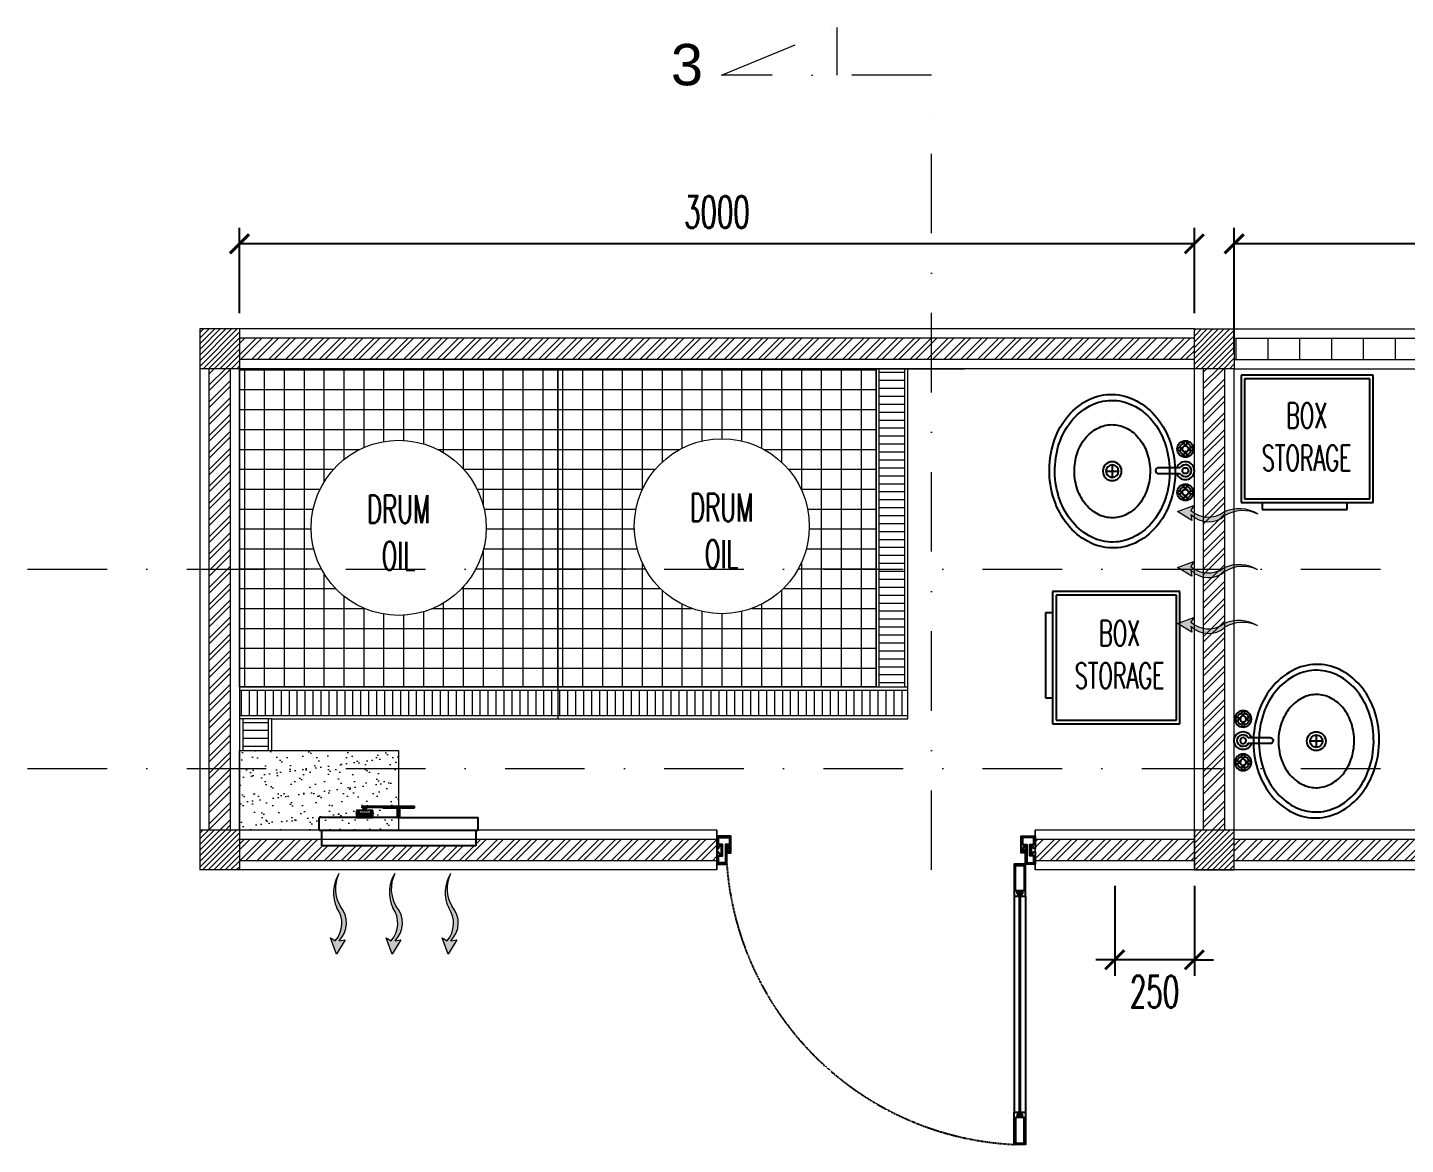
# Model space of a CAD drawing. Header units: millimetres. Extents: x -24432 to 28812, y 5 to 16204.
# Drawn here: x -24432 to -20103, y 9128 to 12638 of the extents above; entities that cross this region are included whole.
import ezdxf

# ---------------------------------------------------------------- set-up
doc = ezdxf.new("R2010")
doc.units = ezdxf.units.MM
doc.header["$MEASUREMENT"] = 0
doc.linetypes.add('DASHDOT', pattern=[1, 0.5, -0.25, 0, -0.25])
doc.linetypes.add('HIDDEN', pattern=[0.375, 0.25, -0.125])
doc.layers.add('ALM', color=120, linetype='Continuous')
doc.layers.add('Edges', color=7, linetype='Continuous')
doc.layers.add('inst ME', color=7, linetype='Continuous', lineweight=13)
doc.styles.add('300', font='rs.shx', dxfattribs={"width": 0.6, "height": 100})
doc.styles.add('Annotative', font='arial.ttf')
doc.dimstyles.new('300', dxfattribs={"dimtxt": 50, "dimasz": 30, "dimexe": 50, "dimexo": 50, "dimgap": 30, "dimtad": 2, "dimdec": 0, "dimzin": 0, "dimtxsty": '300', "dimblk": 'DOT', "dimcen": 0.2, "dimclrd": 1, "dimclre": 1, "dimclrt": 3, "dimadec": 0, "dimazin": 0, "dimtfac": 1, "dimtdec": 0, "dimtix": 1, "dimtmove": 0, "dimatfit": 3, "dimfxl": 1, "dimtolj": 1, "dimtzin": 0, "dimarcsym": 0})
pattern_1 = [(45, (-2834.642, -63395.367), (-26.516504, 26.516504), []), (45, (-2816.965, -63395.367), (-26.516504, 26.516504), [])]
pattern_2 = [(0, (-2834.642, -63395.367), (0, 25), [])]

# ---------------------------------------------------------------- blocks, each defined once
blk = doc.blocks.new('Sink - Oval top')
for p, q in [((-1, 0), (1, 0)), ((0, 1), (0, -1))]:
    blk.add_line(p, q)
at = {"linetype": 'Continuous'}
for points in [[(-12.23, 0.39, 0.117634), (-11.46, -3.36, 0.104469), (-8.88, -6.8, 0.090016), (-5.08, -9.07, 0.08192), (-0.32, -10.02, 0.08192), (4.49, -9.38, 0.090016), (8.42, -7.36, 0.104469), (11.22, -4.09, 0.117634), (12.23, -0.39, 0.117634), (11.46, 3.36, 0.104469), (8.88, 6.8, 0.090016), (5.08, 9.07, 0.08192), (0.32, 10.02, 0.08192), (-4.49, 9.38, 0.090016), (-8.42, 7.36, 0.104469), (-11.22, 4.09, 0.117634)], [(-11.29, 0.16, 0.118622), (-10.52, -3.25, 0.104678), (-8.07, -6.36, 0.089562), (-4.54, -8.37, 0.081185), (-0.13, -9.15, 0.081185), (4.3, -8.49, 0.089562), (7.89, -6.58, 0.104678), (10.42, -3.55, 0.118622), (11.29, -0.16, 0.118622), (10.52, 3.25, 0.104678), (8.07, 6.36, 0.089562), (4.54, 8.37, 0.081185), (0.13, 9.15, 0.081185), (-4.3, 8.49, 0.089562), (-7.89, 6.58, 0.104678), (-10.42, 3.55, 0.118622)], [(-7.42, 0.08, 0.118283), (-6.91, -2.17, 0.104607), (-5.29, -4.21, 0.089718), (-2.97, -5.53, 0.081436), (-0.07, -6.04, 0.081436), (2.84, -5.59, 0.089718), (5.2, -4.33, 0.104607), (6.86, -2.32, 0.118283), (7.42, -0.08, 0.118283), (6.91, 2.17, 0.104607), (5.29, 4.21, 0.089718), (2.97, 5.53, 0.081436), (0.07, 6.04, 0.081436), (-2.84, 5.59, 0.089718), (-5.2, 4.33, 0.104607), (-6.86, 2.32, 0.118283)]]:
    blk.add_lwpolyline(points, format="xyb", close=True, dxfattribs=at)
for radius in [1.5, 1]:
    blk.add_circle((0, 0), radius)
blk = doc.blocks.new('Faucet - Bathroom top')
for p, q in [((-4.107, 0.125), (-4.375, 0.125)), ((-3.75, 0.4788), (-3.75, 0.75)), ((-3.5, 0.482), (-3.5, 0.75)), ((-3.1461, 0.125), (-2.875, 0.125)), ((3.143, 0.125), (2.875, 0.125)), ((3.5, 0.4788), (3.5, 0.75)), ((3.75, 0.482), (3.75, 0.75)), ((4.1039, 0.125), (4.375, 0.125)), ((-4.1039, -0.125), (-4.375, -0.125)), ((-3.75, -0.4821), (-3.75, -0.75)), ((-3.5, -0.4789), (-3.5, -0.75)), ((-3.143, -0.125), (-2.875, -0.125)), ((-0.5, -0.8639), (-0.5, -4.5)), ((0.5, -4.5), (0.5, -0.8631)), ((3.1461, -0.125), (2.875, -0.125)), ((3.5, -0.4821), (3.5, -0.75)), ((3.75, -0.4789), (3.75, -0.75)), ((4.107, -0.125), (4.375, -0.125))]:
    blk.add_line(p, q)
for centre, radius in [((-3.625, 0), 1.375), ((-4.625, 0), 0.2795), ((-3.625, 0), 0.5), ((-3.625, 1), 0.2795), ((-2.625, 0), 0.2795), ((0, 0), 0.5), ((3.625, 0), 1.375), ((2.625, 0), 0.2795), ((3.625, 0), 0.5), ((3.625, 1), 0.2795), ((4.625, 0), 0.2795), ((-3.625, -1), 0.2795), ((3.625, -1), 0.2795)]:
    blk.add_circle(centre, radius)
for centre, radius, start, end in [((-3.625, 0), 1, 105.2407, 164.2093), ((-3.625, 0), 1, 16.44125, 74.07887), ((0, 0), 1.5, 289.6514, 250.3603), ((0, 0), 1, 300.3431, 239.7554), ((3.625, 0), 1, 106.12, 164.0884), ((3.625, 0), 1, 16.23422, 73.90469), ((-3.625, 0), 1, 196.2342, 253.9047), ((-3.625, 0), 1, 286.12, 344.0884), ((3.625, 0), 1, 196.4413, 254.0789), ((3.625, 0), 1, 285.2407, 344.2093), ((0, -4.5), 0.5, 180, 0)]:
    blk.add_arc(centre, radius, start, end)
blk = doc.blocks.new('_ArchTick')
at = {"color": 0, "linetype": 'ByBlock', "const_width": 0.15}
blk.add_lwpolyline([(-0.5, -0.5), (0.5, 0.5)], dxfattribs=at)
blk = doc.blocks.new('*D62')
at = {"layer": 'Defpoints', "color": 0, "transparency": 16777216}
for p in [(-20641.2, 11958.2), (-20641.2, 11565.9), (-16891.2, 11565.9)]:
    blk.add_point(p, dxfattribs=at)
at = {"layer": 'inst ME', "color": 1, "lineweight": -2, "transparency": 16777216}
for p, q in [((-20641.2, 11615.9), (-20641.2, 12008.2)), ((-16891.2, 11615.9), (-16891.2, 12008.2)), ((-16891.2, 11958.2), (-20641.2, 11958.2))]:
    blk.add_line(p, q, dxfattribs=at)
at = {"layer": 'inst ME', "color": 1, "lineweight": -2, "transparency": 16777216, "xscale": 60, "yscale": 60, "zscale": 60, "rotation": 180}
blk.add_blockref('_ArchTick', (-20641.2, 11958.2), dxfattribs=at)
at = {"layer": 'inst ME', "color": 1, "lineweight": -2, "transparency": 16777216, "xscale": 60, "yscale": 60, "zscale": 60}
blk.add_blockref('_ArchTick', (-16891.2, 11958.2), dxfattribs=at)
at = {"layer": 'inst ME', "color": 3, "transparency": 16777216, "insert": (-18766.2, 12058.2), "char_height": 100, "attachment_point": 5, "style": '300'}
blk.add_mtext('\\A1;3750', dxfattribs=at)
blk = doc.blocks.new('*D63')
at = {"layer": 'Defpoints', "color": 0, "transparency": 16777216}
for p in [(-23766.2, 11958.2), (-23766.2, 11690.9), (-20766.2, 11690.9)]:
    blk.add_point(p, dxfattribs=at)
at = {"layer": 'inst ME', "color": 1, "lineweight": -2, "transparency": 16777216}
for p, q in [((-23766.2, 11740.9), (-23766.2, 12008.2)), ((-20766.2, 11740.9), (-20766.2, 12008.2)), ((-20766.2, 11958.2), (-23766.2, 11958.2))]:
    blk.add_line(p, q, dxfattribs=at)
at = {"layer": 'inst ME', "color": 1, "lineweight": -2, "transparency": 16777216, "xscale": 60, "yscale": 60, "zscale": 60, "rotation": 180}
blk.add_blockref('_ArchTick', (-23766.2, 11958.2), dxfattribs=at)
at = {"layer": 'inst ME', "color": 1, "lineweight": -2, "transparency": 16777216, "xscale": 60, "yscale": 60, "zscale": 60}
blk.add_blockref('_ArchTick', (-20766.2, 11958.2), dxfattribs=at)
at = {"layer": 'inst ME', "color": 3, "transparency": 16777216, "insert": (-22266.2, 12058.2), "char_height": 100, "attachment_point": 5, "style": '300'}
blk.add_mtext('\\A1;3000', dxfattribs=at)
blk = doc.blocks.new('*D64')
at = {"layer": 'Defpoints', "color": 0, "transparency": 16777216}
for p in [(-21016.2, 9990.9), (-20766.2, 9990.9), (-21016.2, 9708.6)]:
    blk.add_point(p, dxfattribs=at)
at = {"layer": 'inst ME', "color": 1, "lineweight": -2, "transparency": 16777216}
for p, q in [((-21016.2, 9940.9), (-21016.2, 9658.6)), ((-20766.2, 9940.9), (-20766.2, 9658.6)), ((-21016.2, 9708.6), (-21076.2, 9708.6)), ((-20766.2, 9708.6), (-21016.2, 9708.6)), ((-20766.2, 9708.6), (-20706.2, 9708.6))]:
    blk.add_line(p, q, dxfattribs=at)
at = {"layer": 'inst ME', "color": 1, "lineweight": -2, "transparency": 16777216, "xscale": 60, "yscale": 60, "zscale": 60}
blk.add_blockref('_ArchTick', (-21016.2, 9708.6), dxfattribs=at)
at = {"layer": 'inst ME', "color": 1, "lineweight": -2, "transparency": 16777216, "xscale": 60, "yscale": 60, "zscale": 60, "rotation": 180}
blk.add_blockref('_ArchTick', (-20766.2, 9708.6), dxfattribs=at)
at = {"layer": 'inst ME', "color": 3, "transparency": 16777216, "insert": (-20891.2, 9608.6), "char_height": 100, "attachment_point": 5, "style": '300'}
blk.add_mtext('\\A1;250', dxfattribs=at)
blk = doc.blocks.new('industrial exhaust fan pl')
at = {"layer": 'Edges'}
for p, q in [((48.3, 65.34), (48.3, 64.5)), ((49.64, 65.34), (48.3, 65.34)), ((49.09, 65.27), (48.54, 64.5)), ((49.64, 65.27), (49.09, 65.27)), ((49.64, 65.34), (49.64, 65.27)), ((50.55, 65.34), (49.64, 65.34)), ((49.64, 65.27), (52.07, 65.27)), ((50.11, 66.59), (50.11, 66.72)), ((50.11, 66.72), (51.61, 66.72)), ((50.11, 66.59), (50.55, 66.59)), ((50.11, 66.2), (50.11, 66.33)), ((50.55, 66.33), (50.11, 66.33)), ((50.11, 66.2), (50.55, 66.2)), ((50.55, 66.33), (50.55, 66.59)), ((50.56, 66.59), (50.55, 66.59)), ((50.56, 66.33), (50.55, 66.33)), ((50.55, 65.34), (50.55, 66.2)), ((50.55, 66.2), (51.16, 66.2)), ((50.55, 65.34), (51.16, 65.34)), ((50.56, 66.59), (50.56, 66.33)), ((50.56, 66.59), (51.61, 66.59)), ((51.61, 66.33), (50.56, 66.33)), ((51.16, 65.34), (51.16, 66.2)), ((51.16, 66.2), (51.61, 66.2)), ((52.07, 65.34), (51.16, 65.34)), ((51.61, 66.59), (51.61, 66.72)), ((56.54, 66.59), (51.61, 66.59)), ((51.61, 66.2), (51.61, 66.33)), ((51.61, 66.33), (56.54, 66.33)), ((52.07, 65.34), (52.07, 65.27)), ((53.41, 65.34), (52.07, 65.34)), ((52.62, 65.27), (52.07, 65.27)), ((52.62, 65.27), (53.17, 64.5)), ((53.41, 64.5), (53.41, 65.34)), ((56.54, 66.59), (56.54, 66.72)), ((56.54, 66.72), (66.55, 66.72)), ((56.54, 66.59), (57.35, 66.59)), ((56.54, 66.2), (56.54, 66.33)), ((57.35, 66.33), (56.54, 66.33)), ((56.54, 66.2), (61.03, 66.2)), ((57.35, 66.33), (57.35, 66.59)), ((57.35, 66.59), (66.39, 66.59)), ((66.39, 66.33), (57.35, 66.33)), ((61.03, 66.2), (61.03, 66.07)), ((61.23, 66.2), (61.03, 66.2)), ((61.03, 66.07), (61.2, 66.07)), ((61.2, 63.13), (61.2, 66.07)), ((61.2, 66.07), (61.23, 66.07)), ((61.23, 66.2), (61.23, 66.07)), ((61.23, 66.2), (61.86, 66.2)), ((61.23, 66.07), (61.86, 66.07)), ((61.86, 66.2), (61.86, 66.07)), ((61.86, 66.2), (62.06, 66.2)), ((61.86, 66.07), (61.89, 66.07)), ((61.89, 63.13), (61.89, 66.07)), ((61.89, 66.07), (62.06, 66.07)), ((62.06, 66.2), (62.06, 66.07)), ((62.06, 66.2), (66.55, 66.2)), ((66.39, 66.59), (66.39, 66.33)), ((66.39, 66.59), (66.55, 66.59)), ((66.39, 66.33), (66.55, 66.33)), ((66.55, 66.59), (66.55, 66.72)), ((66.55, 66.2), (66.55, 66.33)), ((36.54, 59.13), (36.54, 63.13)), ((48.3, 63.13), (36.54, 63.13)), ((48.3, 64.5), (48.21, 64.5)), ((48.21, 64.5), (48.21, 64.27)), ((48.21, 64.27), (48.3, 64.27)), ((48.54, 64.5), (48.3, 64.5)), ((48.3, 64.27), (48.3, 63.13)), ((48.3, 64.27), (48.92, 64.27)), ((48.3, 63.13), (48.39, 63.13)), ((48.92, 64.27), (48.39, 63.83)), ((48.39, 63.83), (48.39, 63.13)), ((48.39, 63.13), (48.44, 63.13)), ((48.44, 63.83), (48.45, 63.84)), ((48.44, 63.83), (48.44, 63.13)), ((48.44, 63.13), (48.45, 63.13)), ((48.45, 63.84), (48.92, 64.24)), ((48.45, 63.84), (48.45, 63.13)), ((48.45, 63.13), (48.57, 63.13)), ((48.54, 64.5), (53.17, 64.5)), ((48.57, 63.83), (48.99, 64.18)), ((48.57, 63.83), (48.57, 63.13)), ((48.57, 63.13), (48.77, 63.13)), ((48.77, 63.83), (49.15, 64.12)), ((48.77, 63.83), (48.77, 63.13)), ((48.77, 63.13), (49.44, 63.13)), ((48.92, 64.27), (48.92, 64.27)), ((48.92, 64.27), (48.92, 64.24)), ((48.92, 64.24), (48.97, 64.27)), ((48.92, 64.27), (48.97, 64.27)), ((48.99, 64.27), (48.97, 64.27)), ((48.99, 64.27), (48.99, 64.18)), ((48.99, 64.18), (49.1, 64.27)), ((48.99, 64.27), (49.1, 64.27)), ((49.1, 64.27), (49.15, 64.27)), ((49.15, 64.27), (49.15, 64.12)), ((49.15, 64.12), (49.36, 64.27)), ((49.15, 64.27), (49.36, 64.27)), ((49.36, 64.27), (49.44, 64.27)), ((49.44, 64.27), (49.44, 63.13)), ((49.44, 64.27), (49.55, 64.27)), ((49.44, 63.13), (49.55, 63.13)), ((49.55, 63.83), (49.55, 64.27)), ((49.55, 64.27), (49.64, 64.27)), ((49.55, 63.83), (49.55, 63.13)), ((49.64, 63.83), (49.55, 63.83)), ((49.55, 63.13), (49.64, 63.13)), ((49.64, 63.83), (49.64, 64.27)), ((49.64, 64.27), (49.97, 64.27)), ((49.64, 63.83), (49.64, 63.13)), ((49.64, 63.13), (49.97, 63.13)), ((49.97, 63.83), (49.97, 64.27)), ((49.97, 64.27), (50.06, 64.27)), ((50.06, 63.83), (49.97, 63.83)), ((49.97, 63.83), (49.97, 63.13)), ((49.97, 63.13), (50.06, 63.13)), ((50.06, 63.83), (50.06, 64.27)), ((50.39, 64.27), (50.06, 64.27)), ((50.06, 63.83), (50.06, 63.13)), ((50.06, 63.13), (50.39, 63.13)), ((50.39, 63.83), (50.39, 64.27)), ((50.39, 64.27), (50.48, 64.27)), ((50.48, 63.83), (50.39, 63.83)), ((50.39, 63.83), (50.39, 63.13)), ((50.39, 63.13), (50.48, 63.13)), ((50.48, 63.83), (50.48, 64.27)), ((50.48, 64.27), (50.81, 64.27)), ((50.48, 63.83), (50.48, 63.13)), ((50.48, 63.13), (50.81, 63.13)), ((50.81, 63.83), (50.81, 64.27)), ((50.9, 64.27), (50.81, 64.27)), ((50.81, 63.83), (50.9, 63.83)), ((50.81, 63.83), (50.81, 63.13)), ((50.81, 63.13), (50.9, 63.13)), ((50.9, 64.27), (51.19, 64.27)), ((50.9, 63.83), (50.9, 64.27)), ((50.9, 63.83), (50.9, 63.13)), ((50.9, 63.13), (51.19, 63.13)), ((51.19, 63.83), (51.19, 64.27)), ((51.19, 64.27), (51.27, 64.27)), ((51.19, 63.83), (51.27, 63.83)), ((51.19, 63.83), (51.19, 63.13)), ((51.19, 63.13), (51.27, 63.13)), ((51.27, 63.83), (51.27, 64.27)), ((51.61, 64.27), (51.27, 64.27)), ((51.27, 63.83), (51.27, 63.13)), ((51.27, 63.13), (51.61, 63.13)), ((51.61, 63.83), (51.61, 64.27)), ((51.61, 64.27), (51.69, 64.27)), ((51.61, 63.83), (51.61, 63.13)), ((51.61, 63.83), (51.69, 63.83)), ((51.61, 63.13), (51.69, 63.13)), ((51.69, 63.83), (51.69, 64.27)), ((51.69, 64.27), (52.02, 64.27)), ((51.69, 63.83), (51.69, 63.13)), ((51.69, 63.13), (52.02, 63.13)), ((52.02, 63.83), (52.02, 64.27)), ((52.02, 64.27), (52.11, 64.27)), ((52.02, 63.83), (52.11, 63.83)), ((52.02, 63.83), (52.02, 63.13)), ((52.02, 63.13), (52.11, 63.13)), ((52.11, 63.83), (52.11, 64.27)), ((52.28, 64.27), (52.11, 64.27)), ((52.11, 63.83), (52.11, 63.13)), ((52.11, 63.13), (52.28, 63.13)), ((52.28, 64.27), (52.28, 63.13)), ((52.28, 64.27), (52.36, 64.27)), ((52.28, 63.13), (52.94, 63.13)), ((52.57, 64.11), (52.36, 64.27)), ((52.36, 64.27), (52.57, 64.27)), ((52.57, 64.27), (52.57, 64.11)), ((52.57, 64.27), (52.62, 64.27)), ((52.94, 63.83), (52.57, 64.11)), ((52.73, 64.19), (52.62, 64.27)), ((52.62, 64.27), (52.73, 64.27)), ((52.73, 64.27), (52.73, 64.19)), ((52.73, 64.27), (52.75, 64.27)), ((53.14, 63.83), (52.73, 64.19)), ((52.78, 64.25), (52.75, 64.27)), ((52.75, 64.27), (52.78, 64.27)), ((52.78, 64.27), (52.78, 64.25)), ((52.79, 64.27), (52.78, 64.27)), ((52.78, 64.27), (52.78, 64.27)), ((52.78, 64.27), (52.79, 64.27)), ((53.26, 63.83), (52.78, 64.25)), ((52.79, 64.27), (52.79, 64.27)), ((53.32, 63.83), (52.79, 64.27)), ((53.41, 64.27), (52.79, 64.27)), ((52.94, 63.83), (52.94, 63.13)), ((52.94, 63.13), (53.14, 63.13)), ((53.14, 63.83), (53.14, 63.13)), ((53.14, 63.13), (53.26, 63.13)), ((53.41, 64.5), (53.17, 64.5)), ((53.26, 63.83), (53.26, 63.13)), ((53.26, 63.13), (53.32, 63.13)), ((53.32, 63.83), (53.32, 63.13)), ((53.32, 63.13), (53.41, 63.13)), ((53.5, 64.5), (53.41, 64.5)), ((53.41, 64.27), (53.5, 64.27)), ((53.41, 63.13), (53.41, 64.27)), ((61.2, 63.13), (53.41, 63.13)), ((53.5, 64.5), (53.5, 64.27)), ((61.2, 63.13), (61.89, 63.13)), ((61.89, 63.13), (86.54, 63.13)), ((86.54, 59.13), (86.54, 63.13)), ((36.54, 59.13), (37.34, 59.13)), ((37.34, 59.13), (37.34, 54.25)), ((37.34, 59.13), (85.75, 59.13)), ((85.75, 59.13), (85.75, 54.25)), ((85.75, 59.13), (86.54, 59.13)), ((85.75, 54.25), (37.34, 54.25))]:
    blk.add_line(p, q, dxfattribs=at)

msp = doc.modelspace()

# ---------------------------------------------------------------- hatches: boundary and pattern name
at = {"layer": 'inst ME'}
h = msp.add_hatch(dxfattribs=at)
h.set_pattern_fill('ANSI31', color=129, scale=100, angle=360)
h.set_pattern_definition([(45, (-2834.642, -63395.367), (-8.8388348, 8.8388348), [])])
h.paths.add_polyline_path([(-23766.2, 11690.9), (-23891.2, 11690.9), (-23891.2, 11565.9), (-23766.2, 11565.9)])
h.paths.add_polyline_path([(-23766.2, 10115.9), (-23891.2, 10115.9), (-23891.2, 9990.9), (-23766.2, 9990.9)])
h = msp.add_hatch(dxfattribs=at)
h.set_pattern_fill('ANSI31', color=129, scale=100, angle=360)
h.set_pattern_definition([(45, (49845.176, -20516.13), (-8.8388348, 8.8388348), [])])
h.paths.add_polyline_path([(-20641.2, 11690.9), (-20766.2, 11690.9), (-20766.2, 11565.9), (-20641.2, 11565.9)])
h = msp.add_hatch(dxfattribs=at)
h.set_pattern_fill('ANSI32', color=129, scale=100, angle=360)
h.set_pattern_definition(pattern_1)
h.paths.add_polyline_path([(-20766.2, 11661.9), (-23766.2, 11661.9), (-23766.2, 11594.9), (-20766.2, 11594.9)])
h.paths.add_polyline_path([(-23795.2, 11565.9), (-23862.2, 11565.9), (-23862.2, 10115.9), (-23795.2, 10115.9)])
h = msp.add_hatch(dxfattribs=at)
h.set_pattern_fill('_USER', color=4, scale=100, angle=90, pattern_type=0)
h.set_pattern_definition([(90, (-2834.64, -63395.37), (-100, 6e-15), [])])
h.paths.add_polyline_path([(-16891.2, 11661.9), (-20641.2, 11661.9), (-20641.2, 11594.9), (-16891.2, 11594.9)])
h = msp.add_hatch(dxfattribs=at)
h.set_pattern_fill('ANSI37', color=129, scale=500, angle=45)
h.paths.add_polyline_path([(-21766.2, 11565.9), (-22766.2, 11565.9), (-22766.2, 10565.9), (-21766.2, 10565.9)])
h.paths.add_polyline_path([(-21975.9, 11070.9, -1), (-22525.9, 11070.9, -1)], flags=16)
h.paths.add_polyline_path([(-22766.2, 11565.9), (-23766.2, 11565.9), (-23766.2, 10565.9), (-22766.2, 10565.9)])
h.paths.add_polyline_path([(-23541.2, 11065.9, -1), (-22991.2, 11065.9, -1)], flags=16)
h.paths.add_polyline_path([(-22373.9, 10917.4), (-22128.8, 10917.4), (-22128.8, 11196.1), (-22373.9, 11196.1)], flags=8)
h.paths.add_polyline_path([(-23389.2, 10912.4), (-23144, 10912.4), (-23144, 11191), (-23389.2, 11191)], flags=8)
h = msp.add_hatch(dxfattribs=at)
h.set_pattern_fill('_USER', color=4, scale=25, pattern_type=0)
h.set_pattern_definition(pattern_2)
h.paths.add_polyline_path([(-21676.2, 11565.9), (-21756.2, 11565.9), (-21756.2, 10555.9), (-21676.2, 10555.9)])
h = msp.add_hatch(dxfattribs=at)
h.set_pattern_fill('ANSI32', color=129, scale=100, angle=360)
h.set_pattern_definition([(45, (49845.176, -20516.13), (-26.516504, 26.516504), []), (45, (49862.854, -20516.13), (-26.516504, 26.516504), [])])
h.paths.add_polyline_path([(-20670.2, 11565.9), (-20737.2, 11565.9), (-20737.2, 10115.9), (-20670.2, 10115.9)])
h = msp.add_hatch(color=4, dxfattribs=at)
h.dxf.hatch_style = 1
h.paths.add_polyline_path([(-20774.5, 11089.4), (-20777.1, 11108.1, 0.398617), (-20670.2, 11104.3, -0.256098), (-20566.5, 11108.9, 0.254419), (-20674.2, 11114.9, -0.347199), (-20777.1, 11120.1), (-20768, 11135.6), (-20818.9, 11116.7)])
h = msp.add_hatch(color=4, dxfattribs=at)
h.dxf.hatch_style = 1
h.paths.add_polyline_path([(-20774.5, 10913.9), (-20777.1, 10932.6, 0.398617), (-20670.2, 10928.8, -0.256098), (-20566.5, 10933.4, 0.254419), (-20674.2, 10939.4, -0.347199), (-20777.1, 10944.6), (-20768, 10960.1), (-20818.9, 10941.2)])
h = msp.add_hatch(color=4, dxfattribs=at)
h.dxf.hatch_style = 1
h.paths.add_polyline_path([(-20774.5, 10738.4), (-20777.1, 10757, 0.398617), (-20670.2, 10753.3, -0.256098), (-20566.5, 10757.9, 0.254419), (-20674.2, 10763.9, -0.347199), (-20777.1, 10769.1), (-20768, 10784.6), (-20818.9, 10765.6)])
h = msp.add_hatch(dxfattribs=at)
h.set_pattern_fill('_USER', color=4, scale=25, angle=90, pattern_type=0)
h.set_pattern_definition([(90, (-2834.642, -63395.367), (-25, 2e-15), [])])
h.paths.add_polyline_path([(-21666.2, 10555.9), (-22766.2, 10555.9), (-22766.2, 10475.9), (-21666.2, 10475.9)])
h.paths.add_polyline_path([(-22766.2, 10555.9), (-23766.2, 10555.9), (-23766.2, 10475.9), (-22766.2, 10475.9)])
h = msp.add_hatch(dxfattribs=at)
h.set_pattern_fill('_USER', color=4, scale=25, pattern_type=0)
h.set_pattern_definition(pattern_2)
h.paths.add_polyline_path([(-23676.2, 10465.9), (-23756.2, 10465.9), (-23756.2, 10365.9), (-23676.2, 10365.9)])
h = msp.add_hatch(dxfattribs=at)
h.set_pattern_fill('AR-SAND', color=4, scale=30)
h.set_pattern_definition([(37.5, (-2834.64, -63395.367), (-1.8898, 57.804713), [0, -45.6, 0, -51, 0, -48.75]), (7.5, (-2834.64, -63395.37), (53.0933, 84.66438), [0, -24.6, 0, -41.1, 0, -15.75]), (327.5, (-2871.54, -63395.367), (93.424256, 0.16977), [0, -15, 0, -54, 0, -70.5]), (317.5, (-2871.54, -63395.37), (90.1838, 26.33027), [0, -7.5, 0, -35.4, 0, -40.5])])
h.paths.add_polyline_path([(-23766.2, 10365.9), (-23766.2, 10115.9), (-23266.2, 10115.9), (-23266.2, 10365.9)])
h = msp.add_hatch(dxfattribs=at)
h.set_pattern_fill('ANSI32', color=129, scale=100, angle=360)
h.set_pattern_definition(pattern_1)
h.paths.add_polyline_path([(-22266.2, 10086.9), (-23024, 10086.9), (-23024, 10067), (-23508.2, 10067), (-23508.2, 10086.9), (-23766.2, 10086.9), (-23766.2, 10019.9), (-22266.2, 10019.9)])
h = msp.add_hatch(dxfattribs=at)
h.set_pattern_fill('ANSI32', color=129, scale=100, angle=360)
h.set_pattern_definition(pattern_1)
h.paths.add_polyline_path([(-20766.2, 10086.9), (-21266.2, 10086.9), (-21266.2, 10019.9), (-20766.2, 10019.9)])
h = msp.add_hatch(dxfattribs=at)
h.set_pattern_fill('ANSI31', color=129, scale=100, angle=360)
h.set_pattern_definition([(45, (49845.176, -22091.13), (-8.8388348, 8.8388348), [])])
h.paths.add_polyline_path([(-20641.2, 10115.9), (-20766.2, 10115.9), (-20766.2, 9990.9), (-20641.2, 9990.9)])
h = msp.add_hatch(dxfattribs=at)
h.set_pattern_fill('ANSI32', color=129, scale=100, angle=360)
h.set_pattern_definition(pattern_1)
h.paths.add_polyline_path([(-19691.2, 10086.9), (-20641.2, 10086.9), (-20641.2, 10019.9), (-19691.2, 10019.9)])
h = msp.add_hatch(color=4, dxfattribs=at)
h.dxf.hatch_style = 1
h.paths.add_polyline_path([(-23434.5, 9771.3), (-23453.1, 9768.7, 0.398617), (-23449.3, 9875.6, -0.256098), (-23454, 9979.3, 0.254419), (-23460, 9871.6, -0.347199), (-23465.1, 9768.7), (-23480.6, 9777.8), (-23461.7, 9726.8)])
h = msp.add_hatch(color=4, dxfattribs=at)
h.dxf.hatch_style = 1
h.paths.add_polyline_path([(-23258.9, 9771.3), (-23277.6, 9768.7, 0.398617), (-23273.8, 9875.6, -0.256098), (-23278.5, 9979.3, 0.254419), (-23284.5, 9871.6, -0.347199), (-23289.6, 9768.7), (-23305.1, 9777.8), (-23286.2, 9726.8)])
h = msp.add_hatch(color=4, dxfattribs=at)
h.dxf.hatch_style = 1
h.paths.add_polyline_path([(-23083.4, 9771.3), (-23102.1, 9768.7, 0.398617), (-23098.3, 9875.6, -0.256098), (-23102.9, 9979.3, 0.254419), (-23108.9, 9871.6, -0.347199), (-23114.1, 9768.7), (-23129.6, 9777.8), (-23110.7, 9726.8)])

# ---------------------------------------------------------------- linework, layer by layer
at = {"linetype": 'Continuous'}
for p, q in [((-20619.4, 11545.5), (-20619.4, 11145.5)), ((-20204, 11545.5), (-20619.4, 11545.5)), ((-20608.3, 11534.3), (-20608.3, 11156.6)), ((-20215.1, 11534.3), (-20608.3, 11534.3)), ((-20215.1, 11156.6), (-20215.1, 11534.3)), ((-20204, 11145.5), (-20204, 11545.5)), ((-20619.4, 11145.5), (-20204, 11145.5)), ((-20608.3, 11156.6), (-20215.1, 11156.6)), ((-20552.8, 11145.5), (-20552.8, 11123.3)), ((-20286.1, 11123.3), (-20286.1, 11145.5)), ((-20552.8, 11123.3), (-20286.1, 11123.3)), ((-20811.5, 10865.4), (-21211.4, 10865.4)), ((-21211.4, 10865.4), (-21211.4, 10450)), ((-20822.6, 10854.3), (-21200.3, 10854.3)), ((-21200.3, 10854.3), (-21200.3, 10461.1)), ((-20822.6, 10461.1), (-20822.6, 10854.3)), ((-20811.5, 10450), (-20811.5, 10865.4)), ((-21211.4, 10798.8), (-21233.7, 10798.8)), ((-21233.7, 10798.8), (-21233.7, 10532.1)), ((-21233.7, 10532.1), (-21211.4, 10532.1)), ((-21211.4, 10450), (-20811.5, 10450)), ((-21200.3, 10461.1), (-20822.6, 10461.1))]:
    msp.add_line(p, q, dxfattribs=at)
at = {"layer": 'ALM'}
for p, q in [((-21332.2, 9908.1), (-21332.2, 9229.8)), ((-21297, 9908.1), (-21297, 9229.8))]:
    msp.add_line(p, q, dxfattribs=at)
for points in [[(-22235.3, 10066.7), (-22230.5, 10066.7), (-22226.5, 10058.7), (-22222.1, 10058.7), (-22222.1, 10097.5), (-22266.2, 10097.5), (-22266.2, 10058.7), (-22261.8, 10058.7), (-22257.8, 10066.7), (-22253.4, 10066.7), (-22253.4, 10053.5), (-22253.4, 10040.2), (-22257.8, 10040.2), (-22261.8, 10048.2), (-22266.2, 10048.2), (-22266.2, 10009.4), (-22235.3, 10009.4)], [(-22239.7, 10013.8), (-22261.8, 10013.8), (-22261.8, 10035.8), (-22249, 10035.8), (-22249, 10053.5), (-22249, 10071.1), (-22261.8, 10071.1), (-22261.8, 10093.1), (-22226.5, 10093.1), (-22226.5, 10071.1), (-22239.7, 10071.1)], [(-21297, 10066.7), (-21301.8, 10066.7), (-21305.8, 10058.7), (-21310.2, 10058.7), (-21310.2, 10097.5), (-21266.2, 10097.5), (-21266.2, 10058.7), (-21270.6, 10058.7), (-21274.5, 10066.7), (-21278.9, 10066.7), (-21278.9, 10053.5), (-21278.9, 10040.2), (-21274.5, 10040.2), (-21270.6, 10048.2), (-21266.2, 10048.2), (-21266.2, 10009.4), (-21297, 10009.4)], [(-21292.6, 10013.8), (-21270.6, 10013.8), (-21270.6, 10035.8), (-21283.3, 10035.8), (-21283.3, 10053.5), (-21283.3, 10071.1), (-21270.6, 10071.1), (-21270.6, 10093.1), (-21305.8, 10093.1), (-21305.8, 10071.1), (-21292.6, 10071.1)], [(-22222.1, 10057.9), (-22227.1, 10057.9), (-22231, 10065.8), (-22234.4, 10065.8), (-22234.4, 10053.5), (-22226.5, 10053.5), (-22226.5, 10049), (-22234.4, 10049), (-22234.4, 10044.6), (-22222.1, 10044.6)], [(-21310.2, 10057.9), (-21305.3, 10057.9), (-21301.3, 10065.8), (-21297.9, 10065.8), (-21297.9, 10053.5), (-21305.8, 10053.5), (-21305.8, 10049), (-21297.9, 10049), (-21297.9, 10044.6), (-21310.2, 10044.6)], [(-21319.9, 9908.1), (-21319.9, 9912.5), (-21323.4, 9916.5), (-21323.4, 9920.9), (-21305.8, 9920.9), (-21305.8, 9916.5), (-21309.3, 9912.5), (-21309.3, 9908.1), (-21297, 9908.1), (-21297, 10009.4), (-21301.4, 10009.4), (-21301.4, 10009.4), (-21327.8, 10009.4), (-21327.8, 10009.4), (-21332.2, 10009.4), (-21332.2, 9908.1)], [(-21327.8, 9925.3), (-21327.8, 10005), (-21301.4, 10005), (-21301.4, 9925.3)], [(-21319.9, 9229.8), (-21319.9, 9225.4), (-21323.4, 9221.4), (-21323.4, 9217), (-21305.8, 9217), (-21305.8, 9221.4), (-21309.3, 9225.4), (-21309.3, 9229.8), (-21297, 9229.8), (-21297, 9128.5), (-21301.4, 9128.5), (-21301.4, 9128.5), (-21327.8, 9128.5), (-21327.8, 9128.5), (-21332.2, 9128.5), (-21332.2, 9229.8)], [(-21327.8, 9212.6), (-21327.8, 9132.9), (-21301.4, 9132.9), (-21301.4, 9212.6)]]:
    msp.add_lwpolyline(points, close=True, dxfattribs=at)
at = {"layer": 'ALM', "color": 251}
for points in [[(-21316.4, 9908.1), (-21316.4, 9917.3), (-21312.9, 9917.3), (-21312.9, 9908.1), (-21309.3, 9908.1), (-21309.3, 9920.9), (-21319.9, 9920.9), (-21319.9, 9908.1)], [(-21312.9, 9220.5), (-21312.9, 9917.3), (-21316.4, 9917.3), (-21316.4, 9220.5)], [(-21316.4, 9229.8), (-21316.4, 9220.5), (-21312.9, 9220.5), (-21312.9, 9229.8), (-21309.3, 9229.8), (-21309.3, 9217), (-21319.9, 9217), (-21319.9, 9229.8)]]:
    msp.add_lwpolyline(points, close=True, dxfattribs=at)
at = {"layer": 'ALM', "color": 251, "linetype": 'HIDDEN', "ltscale": 0.35}
msp.add_arc((-21286.2, 10079), 951.7, 184.1959, 267.2344, dxfattribs=at)
at = {"layer": 'inst ME'}
for p, q in [((-22266.2, 10115.9), (-22266.2, 9990.9)), ((-21266.2, 10115.9), (-21266.2, 9990.9))]:
    msp.add_line(p, q, dxfattribs=at)
at = {"layer": 'inst ME', "linetype": 'DASHDOT', "ltscale": 500}
for points in [[(-21592.4, 9990.9), (-21592.4, 12488), (-22252, 12488), (-21889, 12637.8), (-21889, 12488)], [(-24432.1, 10935.8), (-16411, 10935.8), (-16411, 11595.3), (-16261.1, 11232.4), (-16411, 11232.4)], [(-24432.1, 10309.8), (-16411, 10309.8), (-16411, 9650.2), (-16261.1, 10013.2), (-16411, 10013.2)]]:
    msp.add_lwpolyline(points, dxfattribs=at)
at = {"layer": 'inst ME'}
for points in [[(-20766.2, 11690.9), (-23891.2, 11690.9)], [(-23891.2, 11690.9), (-23891.2, 9990.9)], [(-23766.2, 11690.9), (-23766.2, 9990.9)], [(-19691.2, 9990.9), (-20766.2, 9990.9), (-20766.2, 11690.9), (-16766.2, 11690.9), (-16766.2, 9990.9), (-17841.2, 9990.9)], [(-20766.2, 11661.9), (-23766.2, 11661.9)], [(-20766.2, 11661.9), (-23266.2, 11661.9)], [(-20641.2, 11661.9), (-16891.2, 11661.9)], [(-20766.2, 11565.9), (-23891.2, 11565.9)], [(-23862.2, 11565.9), (-23862.2, 10115.9)], [(-23795.2, 11565.9), (-23795.2, 10115.9)], [(-20766.2, 11594.9), (-23766.2, 11594.9)], [(-23766.2, 11565.9), (-22766.2, 11565.9), (-22766.2, 10565.9), (-23766.2, 10565.9), (-23766.2, 11565.9)], [(-23766.2, 10565.9), (-21766.2, 10565.9), (-21766.2, 11565.9), (-21488.9, 11565.9)], [(-23666.2, 10465.9), (-21666.2, 10465.9), (-21666.2, 11565.9)], [(-20766.2, 11594.9), (-23266.2, 11594.9)], [(-22766.2, 11565.9), (-21766.2, 11565.9), (-21766.2, 10565.9), (-22766.2, 10565.9), (-22766.2, 11565.9)], [(-21756.2, 10565.9), (-21756.2, 11565.9)], [(-21676.2, 10565.9), (-21676.2, 11565.9)], [(-20737.2, 10115.9), (-20737.2, 11565.9)], [(-20670.2, 10115.9), (-20670.2, 11565.9)], [(-20641.2, 11594.9), (-16891.2, 11594.9)], [(-19691.2, 10115.9), (-20641.2, 10115.9), (-20641.2, 11565.9), (-16891.2, 11565.9), (-16891.2, 10115.9), (-17841.2, 10115.9)], [(-20777.1, 11108.1), (-20774.5, 11089.4), (-20818.9, 11116.7), (-20768, 11135.6), (-20777.1, 11120.1)], [(-20777.1, 10932.6), (-20774.5, 10913.9), (-20818.9, 10941.2), (-20768, 10960.1), (-20777.1, 10944.6)], [(-20777.1, 10757), (-20774.5, 10738.4), (-20818.9, 10765.6), (-20768, 10784.6), (-20777.1, 10769.1)], [(-23766.2, 10565.9), (-23766.2, 10365.9)], [(-22766.2, 10565.9), (-22766.2, 10465.9)], [(-21766.2, 10565.9), (-21666.2, 10565.9)], [(-23766.2, 10555.9), (-21666.2, 10555.9)], [(-23766.2, 10475.9), (-21666.2, 10475.9)], [(-23666.2, 10465.9), (-23766.2, 10465.9)], [(-23756.2, 10465.9), (-23756.2, 10365.9)], [(-23676.2, 10465.9), (-23676.2, 10365.9)], [(-23666.2, 10465.9), (-23666.2, 10365.9)], [(-23766.2, 10365.9), (-23266.2, 10365.9), (-23266.2, 10115.9), (-23766.2, 10115.9), (-23766.2, 10365.9)], [(-22266.2, 10115.9), (-23891.2, 10115.9)], [(-22266.2, 10086.9), (-23766.2, 10086.9)], [(-23391.2, 10086.9), (-23766.2, 10086.9)], [(-22266.2, 9990.9), (-22266.2, 10115.9)], [(-22266.2, 9990.9), (-22266.2, 10115.9)], [(-20766.2, 10115.9), (-21266.2, 10115.9)], [(-21266.2, 9990.9), (-21266.2, 10115.9)], [(-20766.2, 10086.9), (-21266.2, 10086.9)], [(-19691.2, 10086.9), (-20641.2, 10086.9)], [(-22266.2, 10019.9), (-23766.2, 10019.9)], [(-23391.2, 10019.9), (-23766.2, 10019.9)], [(-20766.2, 10019.9), (-21266.2, 10019.9)], [(-19691.2, 10019.9), (-20641.2, 10019.9)], [(-22266.2, 9990.9), (-23891.2, 9990.9)], [(-20766.2, 9990.9), (-21266.2, 9990.9)], [(-23453.1, 9768.7), (-23434.5, 9771.3), (-23461.7, 9726.8), (-23480.6, 9777.8), (-23465.1, 9768.7)], [(-23277.6, 9768.7), (-23258.9, 9771.3), (-23286.2, 9726.8), (-23305.1, 9777.8), (-23289.6, 9768.7)], [(-23102.1, 9768.7), (-23083.4, 9771.3), (-23110.7, 9726.8), (-23129.6, 9777.8), (-23114.1, 9768.7)]]:
    msp.add_lwpolyline(points, dxfattribs=at)
for points in [[(-20641.2, 11565.9), (-20766.2, 11565.9), (-20766.2, 11690.9), (-20641.2, 11690.9)], [(-20641.2, 10115.9), (-20766.2, 10115.9), (-20766.2, 9990.9), (-20641.2, 9990.9)]]:
    msp.add_lwpolyline(points, close=True, dxfattribs=at)
at = {"layer": 'inst ME', "color": 5}
for centre in [(-22250.9, 11070.9), (-23266.2, 11065.9)]:
    msp.add_circle(centre, 275, dxfattribs=at)
at = {"layer": 'inst ME'}
for centre, radius, start, end in [((-20625.9, 11013), 112.9, 58.2553, 115.3526), ((-20722.4, 11182.7), 83.1, 228.8386, 305.4264), ((-20721.6, 11162.6), 77.8, 224.5044, 311.4367), ((-20614.1, 11012.1), 107.9, 63.8356, 121.2941), ((-20722.4, 11007.1), 83.1, 228.8386, 305.4264), ((-20721.6, 10987.1), 77.8, 224.5044, 311.4367), ((-20625.9, 10837.4), 112.9, 58.2553, 115.3526), ((-20614.1, 10836.6), 107.9, 63.8356, 121.2941), ((-20722.4, 10831.6), 83.1, 228.8386, 305.4264), ((-20721.6, 10811.6), 77.8, 224.5044, 311.4367), ((-20625.9, 10661.9), 112.9, 58.2553, 115.3526), ((-20614.1, 10661.1), 107.9, 63.8356, 121.2941), ((-23358, 9919.9), 112.9, 148.2553, 205.3526), ((-23357.1, 9931.7), 107.9, 153.8356, 211.2941), ((-23182.5, 9919.9), 112.9, 148.2553, 205.3526), ((-23181.6, 9931.7), 107.9, 153.8356, 211.2941), ((-23007, 9919.9), 112.9, 148.2553, 205.3526), ((-23006.1, 9931.7), 107.9, 153.8356, 211.2941), ((-23527.7, 9823.4), 83.1, 318.8386, 35.4264), ((-23507.6, 9824.2), 77.8, 314.5044, 41.4367), ((-23352.2, 9823.4), 83.1, 318.8386, 35.4264), ((-23332.1, 9824.2), 77.8, 314.5044, 41.4367), ((-23176.7, 9823.4), 83.1, 318.8386, 35.4264), ((-23156.6, 9824.2), 77.8, 314.5044, 41.4367)]:
    msp.add_arc(centre, radius, start, end, dxfattribs=at)

# ---------------------------------------------------------------- block references
for name, p, xscale, yscale, zscale, rotation in [('Sink - Oval top', (-21024.2, 11243.8), -19.72316138732083, 19.70536471564309, 19.72316138732083, 90), ('Faucet - Bathroom top', (-20794.3, 11245.5), 18.79984640655463, 18.7828828636662, 18.79984640655463, 270), ('Sink - Oval top', (-20383.1, 10395.7), 19.72316138732083, 19.70536471564309, 19.72316138732083, 269.9999999999999), ('Faucet - Bathroom top', (-20613, 10397.4), -18.79984640655463, 18.7828828636662, 18.79984640655463, 90)]:
    msp.add_blockref(name, p, dxfattribs=dict(xscale=xscale, yscale=yscale, zscale=zscale, rotation=rotation))
at = {"xscale": 10.00190398914607, "yscale": 10.00190398914607, "zscale": 10.00190398914607}
msp.add_blockref('industrial exhaust fan pl', (-23881.7, 9524.5), dxfattribs=at)

# ---------------------------------------------------------------- texts
at = {"layer": 'inst ME', "color": 3, "insert": (-22360.4, 12520.4), "char_height": 130, "width": 490.14, "attachment_point": 5, "style": 'Annotative'}
msp.add_mtext('\\A1;3', dxfattribs=at)
at = {"layer": 'inst ME', "color": 3, "attachment_point": 5, "style": '300'}
for s, insert, char_height in [('\\A1;BOX\\PSTORAGE', (-20413.3, 11352), 80), ('\\A1;DRUM\\POIL', (-23266.6, 11051.7), 88), ('\\A1;DRUM\\POIL', (-22251.4, 11056.7), 88), ('\\A1;BOX\\PSTORAGE', (-21000.9, 10668), 80)]:
    msp.add_mtext(s, dxfattribs=dict(at, insert=insert, char_height=char_height))

# ---------------------------------------------------------------- dimensions: what is measured, and where the dimension line sits
at = {"layer": 'inst ME'}
for base, p1, p2, picture, middle in [((-23766.2, 11958.2), (-20766.2, 11690.9), (-23766.2, 11690.9), '*D63', (-22266.2, 12058.2)), ((-20641.2, 11958.2), (-16891.2, 11565.9), (-20641.2, 11565.9), '*D62', (-18766.2, 12058.2)), ((-21016.2, 9708.6), (-20766.2, 9990.9), (-21016.2, 9990.9), '*D64', (-20891.2, 9608.6))]:
    dim = msp.add_linear_dim(base=base, p1=p1, p2=p2, dimstyle='300', override={"dimtxt": 100, "dimasz": 60, "dimgap": 50, "dimblk": 'ArchTick', "dimazin": 2, "dimfxl": 1.5, "dimarcsym": 1}, dxfattribs=at)
    dim.commit()
    dim.dimension.update_dxf_attribs({"geometry": picture, "text_midpoint": middle})

doc.saveas('drawing.dxf')
